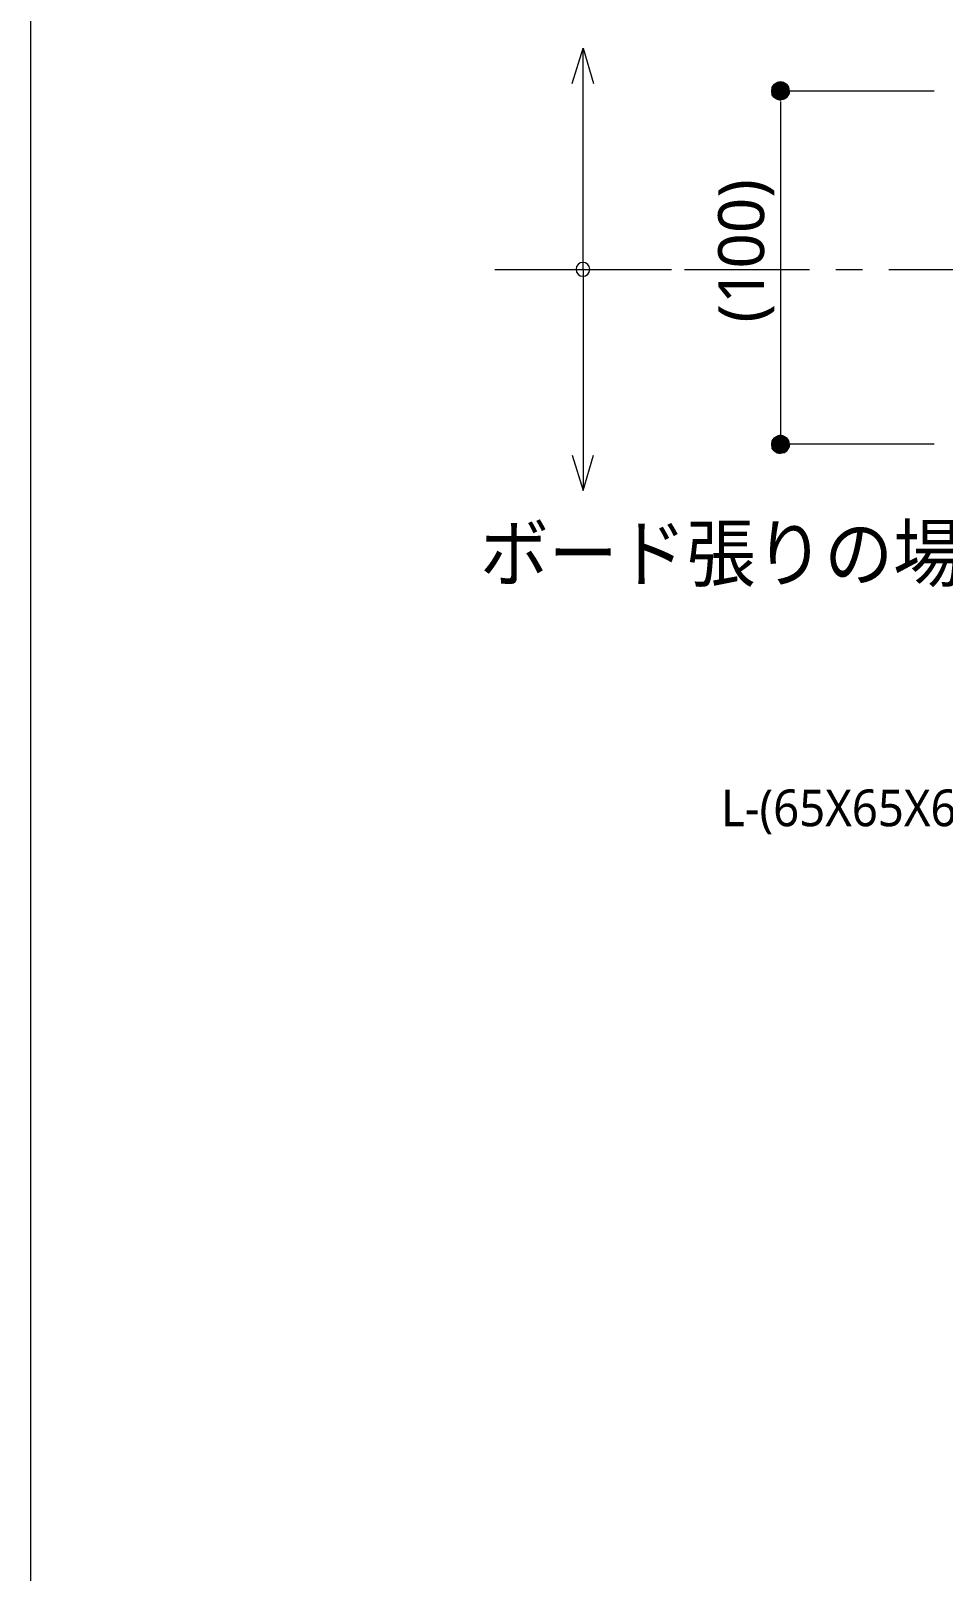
# Model space of a CAD drawing. Header units: millimetres. Extents: x 0 to 420, y 0 to 297.
# Drawn here: x 0.2 to 51.8, y 148.5 to 235.6 of the extents above; entities that cross this region are included whole.
import ezdxf
from ezdxf.enums import TextEntityAlignment as Align

# ---------------------------------------------------------------- set-up
doc = ezdxf.new("R2010")
doc.units = ezdxf.units.MM
doc.styles.add('kst32b', font='NotoSansJP-Variable.ttf')

msp = doc.modelspace()

# ---------------------------------------------------------------- hatches: boundary and pattern name
h = msp.add_hatch(color=7)
h.paths.add_polyline_path([(42.63, 232.749), (42.439, 232.706), (42.63, 232.22), (42.63, 232.749)])
h.paths.add_polyline_path([(42.439, 232.706), (42.63, 232.22), (42.27, 232.6), (42.439, 232.706)])
h.paths.add_polyline_path([(42.63, 232.22), (42.27, 232.6), (42.143, 232.431), (42.63, 232.22)])
h = msp.add_hatch(color=7)
h.paths.add_polyline_path([(43.095, 232.431), (42.989, 232.6), (42.63, 232.22), (43.095, 232.431)])
h.paths.add_polyline_path([(42.989, 232.6), (42.63, 232.22), (42.82, 232.706), (42.989, 232.6)])
h.paths.add_polyline_path([(42.63, 232.22), (42.82, 232.706), (42.63, 232.749), (42.63, 232.22)])
for points in [[(42.143, 232.431), (42.122, 232.22), (42.63, 232.22), (42.143, 232.431)], [(42.143, 212.429), (42.122, 212.238), (42.63, 212.238), (42.143, 212.429)]]:
    msp.add_hatch(color=7).paths.add_polyline_path(points)
h = msp.add_hatch(color=7)
h.paths.add_polyline_path([(42.122, 232.22), (42.143, 232.029), (42.63, 232.22), (42.122, 232.22)])
h.paths.add_polyline_path([(42.143, 232.029), (42.63, 232.22), (42.27, 231.86), (42.143, 232.029)])
h.paths.add_polyline_path([(42.63, 232.22), (42.27, 231.86), (42.439, 231.754), (42.63, 232.22)])
h = msp.add_hatch(color=7)
h.paths.add_polyline_path([(42.439, 231.754), (42.63, 231.712), (42.63, 232.22), (42.439, 231.754)])
h.paths.add_polyline_path([(42.63, 231.712), (42.63, 232.22), (42.82, 231.754), (42.63, 231.712)])
h.paths.add_polyline_path([(42.63, 232.22), (42.82, 231.754), (42.989, 231.86), (42.63, 232.22)])
h = msp.add_hatch(color=7)
h.paths.add_polyline_path([(42.989, 231.86), (43.095, 232.029), (42.63, 232.22), (42.989, 231.86)])
h.paths.add_polyline_path([(43.095, 232.029), (42.63, 232.22), (43.138, 232.22), (43.095, 232.029)])
h.paths.add_polyline_path([(42.63, 232.22), (43.138, 232.22), (43.095, 232.431), (42.63, 232.22)])
h = msp.add_hatch(color=7)
h.paths.add_polyline_path([(42.63, 212.746), (42.439, 212.704), (42.63, 212.238), (42.63, 212.746)])
h.paths.add_polyline_path([(42.439, 212.704), (42.63, 212.238), (42.27, 212.598), (42.439, 212.704)])
h.paths.add_polyline_path([(42.63, 212.238), (42.27, 212.598), (42.143, 212.429), (42.63, 212.238)])
h = msp.add_hatch(color=7)
h.paths.add_polyline_path([(43.095, 212.429), (42.989, 212.598), (42.63, 212.238), (43.095, 212.429)])
h.paths.add_polyline_path([(42.989, 212.598), (42.63, 212.238), (42.82, 212.704), (42.989, 212.598)])
h.paths.add_polyline_path([(42.63, 212.238), (42.82, 212.704), (42.63, 212.746), (42.63, 212.238)])
h = msp.add_hatch(color=7)
h.paths.add_polyline_path([(42.122, 212.238), (42.143, 212.026), (42.63, 212.238), (42.122, 212.238)])
h.paths.add_polyline_path([(42.143, 212.026), (42.63, 212.238), (42.27, 211.857), (42.143, 212.026)])
h.paths.add_polyline_path([(42.63, 212.238), (42.27, 211.857), (42.439, 211.751), (42.63, 212.238)])
h = msp.add_hatch(color=7)
h.paths.add_polyline_path([(42.439, 211.751), (42.63, 211.709), (42.63, 212.238), (42.439, 211.751)])
h.paths.add_polyline_path([(42.63, 211.709), (42.63, 212.238), (42.82, 211.751), (42.63, 211.709)])
h.paths.add_polyline_path([(42.63, 212.238), (42.82, 211.751), (42.989, 211.857), (42.63, 212.238)])
h = msp.add_hatch(color=7)
h.paths.add_polyline_path([(42.989, 211.857), (43.095, 212.026), (42.63, 212.238), (42.989, 211.857)])
h.paths.add_polyline_path([(43.095, 212.026), (42.63, 212.238), (43.138, 212.238), (43.095, 212.026)])
h.paths.add_polyline_path([(42.63, 212.238), (43.138, 212.238), (43.095, 212.429), (42.63, 212.238)])

# ---------------------------------------------------------------- linework, layer by layer
at = {"lineweight": 13}
for points in [[(0.191, 0), (0.191, 296.968), (420.158, 296.968), (420.158, 0)], [(31.835, 222.134), (31.804, 222.286), (31.72, 222.41), (31.596, 222.494), (31.443, 222.525), (31.291, 222.494), (31.166, 222.41), (31.082, 222.286), (31.052, 222.134), (31.082, 221.981), (31.166, 221.857), (31.291, 221.773), (31.443, 221.742), (31.596, 221.773), (31.72, 221.857), (31.804, 221.981)]]:
    msp.add_lwpolyline(points, close=True, dxfattribs=at)
for points in [[(30.84, 232.643), (31.454, 234.654), (32.046, 232.643)], [(31.454, 222.123), (31.454, 234.654)], [(51.329, 232.22), (42.587, 232.22)], [(42.63, 231.627), (42.63, 212.64)], [(26.458, 222.123), (36.449, 222.123)], [(31.454, 222.123), (31.454, 209.613)], [(37.19, 222.123), (44.26, 222.123)], [(45.762, 222.123), (47.265, 222.123)], [(48.768, 222.123), (56.261, 222.123)], [(51.329, 212.238), (42.587, 212.238)], [(30.84, 211.624), (31.454, 209.613), (32.046, 211.624)]]:
    msp.add_lwpolyline(points, dxfattribs=at)
at = {"lineweight": 0}
for points in [[(42.439, 232.706), (42.63, 232.22), (42.27, 232.6)], [(42.63, 232.749), (42.439, 232.706), (42.63, 232.22)], [(42.63, 232.22), (42.82, 232.706), (42.63, 232.749)], [(42.989, 232.6), (42.63, 232.22), (42.82, 232.706)], [(42.143, 232.431), (42.122, 232.22), (42.63, 232.22)], [(42.122, 232.22), (42.143, 232.029), (42.63, 232.22)], [(42.63, 232.22), (42.27, 232.6), (42.143, 232.431)], [(42.143, 232.029), (42.63, 232.22), (42.27, 231.86)], [(42.63, 232.22), (42.27, 231.86), (42.439, 231.754)], [(42.439, 231.754), (42.63, 231.712), (42.63, 232.22)], [(43.095, 232.431), (42.989, 232.6), (42.63, 232.22)], [(42.63, 232.22), (43.138, 232.22), (43.095, 232.431)], [(42.63, 231.712), (42.63, 232.22), (42.82, 231.754)], [(42.63, 232.22), (42.82, 231.754), (42.989, 231.86)], [(42.989, 231.86), (43.095, 232.029), (42.63, 232.22)], [(43.095, 232.029), (42.63, 232.22), (43.138, 232.22)], [(42.439, 212.704), (42.63, 212.238), (42.27, 212.598)], [(42.63, 212.746), (42.439, 212.704), (42.63, 212.238)], [(42.63, 212.238), (42.82, 212.704), (42.63, 212.746)], [(42.989, 212.598), (42.63, 212.238), (42.82, 212.704)], [(42.143, 212.429), (42.122, 212.238), (42.63, 212.238)], [(42.122, 212.238), (42.143, 212.026), (42.63, 212.238)], [(42.63, 212.238), (42.27, 212.598), (42.143, 212.429)], [(42.143, 212.026), (42.63, 212.238), (42.27, 211.857)], [(42.63, 212.238), (42.27, 211.857), (42.439, 211.751)], [(42.439, 211.751), (42.63, 211.709), (42.63, 212.238)], [(43.095, 212.429), (42.989, 212.598), (42.63, 212.238)], [(42.63, 212.238), (43.138, 212.238), (43.095, 212.429)], [(42.63, 211.709), (42.63, 212.238), (42.82, 211.751)], [(42.63, 212.238), (42.82, 211.751), (42.989, 211.857)], [(42.989, 211.857), (43.095, 212.026), (42.63, 212.238)], [(43.095, 212.026), (42.63, 212.238), (43.138, 212.238)]]:
    msp.add_lwpolyline(points, close=True, dxfattribs=at)

# ---------------------------------------------------------------- texts
at = {"style": 'kst32b'}
for s, height, p, p2 in [('(100)', 2.5989, (41.698, 219.117), (41.698, 227.239)), ('ボード張りの場合', 3.1187, (25.612, 204.512), (56.799, 204.512)), ('L-(65X65X6以上)', 2.07913, (39.264, 190.627), (58.756, 190.627))]:
    msp.add_text(s, height=height, dxfattribs=at).set_placement(p, p2, align=Align.FIT)

doc.saveas('drawing.dxf')
